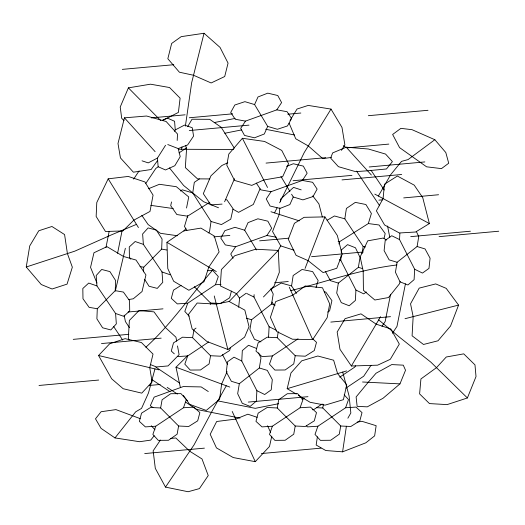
<?xml version="1.0" encoding="UTF-8"?>
<svg xmlns="http://www.w3.org/2000/svg" width="525" height="525" viewBox="0 0 525 525"><rect width="100%" height="100%" fill="white"/><g stroke="black" fill="none" stroke-linecap="round" stroke-linejoin="round"><path stroke-width="0.79" d="M97.302 308.746L96.889 318.839L102.618 327.797L110.841 329.93L116.327 323.879L115.592 313.491L96.941 285.915L96.2 275.527L101.693 269.469L109.909 271.602L115.638 280.567L115.224 290.66L97.302 308.746L89.112 307.335L82.983 298.771L82.825 288.507L88.725 283.067L96.941 285.915M143.542 271.858L143.732 267.205L161.654 249.113L162.067 239.026L156.338 230.062L148.116 227.929L142.629 233.979L143.371 244.368L162.022 271.95L162.757 282.338L157.27 288.389L149.048 286.256L144.638 279.359M177.194 140.457L177.522 134.052L166.143 121.505L146.587 116.018L124.438 117.836L117.994 143.502L120.442 157.907L133.389 172.187L151.134 169.516L157.703 160.368M258.517 352.839L260.984 358.011L259.33 367.973L239.321 383.716L237.668 393.678L242.248 403.279L250.149 406.409L256.338 401.074L256.882 390.672L241.769 361.01L242.314 350.615L248.509 345.279L256.403 348.41M268.564 337.122L269.108 326.721L253.995 297.058L254.12 294.656M341.23 252.374L341.355 249.972L347.55 244.637L355.445 247.767L360.025 257.368L358.378 267.33L338.363 283.073L336.709 293.042L341.289 302.636L349.191 305.767L355.379 300.438L355.924 290.036L340.81 260.374L341.06 255.57M416.286 231.4L418.753 236.572L417.099 246.533L397.09 262.277L395.437 272.239L400.017 281.84L407.918 284.97L414.107 279.635L414.652 269.233L399.538 239.571L399.873 233.172M279.832 207.939L279.241 214.403L272.56 231.492L280.757 245.923L294 250.189M280.429 201.475L280.645 199.054L293.541 187.405L301.192 189.873M238.645 307.315L239.662 297.898L246.192 293.219M317.376 436.833L316.162 445.023L325.769 450.529L342.595 451.835L365.807 442.818L374.64 435.868L376.149 425.696L361.961 421.312L357.151 422.12M342.595 451.835L346.388 426.261M225.409 199.631L226.938 199.861L233.08 208.733L230.751 219.181L221.432 224.569L211.05 221.471L192.727 192.931L194.316 182.339L199.402 178.9M211.05 221.471L209.468 232.063L208.195 232.923M296.5 293.331L291.572 285.915L293.16 275.527L302.072 269.469L312.637 271.602L318.143 280.567L316.024 287.556M365.374 247.006L363.149 246.396L344.82 218.82L346.408 208.432L355.32 202.374L365.886 204.507L371.392 213.472L368.327 223.565L339.642 241.651L338.113 241.448M362.053 253.588L363.149 246.396M26.25 266.989L29.728 245.93L38.771 230.77L51.922 226.485L64.582 234.563L67.41 253.568L72.338 267.179L67.062 284.123L52.093 288.999L41.252 284.53L26.25 266.989L74.78 251.167L111.09 235.01L136.461 224.372M181.578 149.271L181.972 146.875M185.391 126.118L191.651 82.779L204.041 33.259L181.204 36.645L171.655 43.457L167.836 58.728L179.386 72.201L193.535 75.259L211.135 82.963L224.707 76.532L228.06 63.112L220.034 47.394L204.041 33.259M270.743 288.881L273.21 294.053L271.556 304.014L251.541 319.758L249.893 329.726L254.474 339.321L260.938 341.88M160.63 407.971L162.094 399.788L170.697 393.717L180.961 393.625L186.362 399.564L183.468 407.754L155.768 426.221L145.373 426.891L139.355 421.365L141.54 413.155L150.544 407.492L160.63 407.971L178.598 426.011L188.685 426.49L197.689 420.827L199.874 412.617L193.856 407.092L183.468 407.754M230.436 347.55L229.635 350.536L220.638 356.206L210.551 355.727L192.583 337.68L194.047 329.497L196.028 328.099M178.598 426.011L177.135 434.195L168.532 440.265L158.268 440.357L152.867 434.418L155.768 426.221M210.282 304.493L210.551 303.01L194.296 286.683M210.551 355.727L209.081 363.904L200.484 369.974L190.214 370.066L184.813 364.133L187.714 355.937L208.655 341.978M312.88 339.012L316.49 342.326L314.304 350.536L305.301 356.206L295.214 355.727L277.246 337.68L278.309 331.728M277.246 407.971L278.709 399.788L287.313 393.717L297.577 393.625L302.978 399.564L300.077 407.754L272.383 426.221L261.988 426.891L255.97 421.365L258.156 413.155L267.159 407.492L277.246 407.971L295.214 426.011L305.301 426.49L314.304 420.827L316.49 412.617L310.472 407.092L300.077 407.754M295.214 355.727L293.751 363.904L285.147 369.974L274.883 370.066L269.483 364.133L272.383 355.937L298.049 338.822M295.214 426.011L293.751 434.195L285.147 440.265L274.883 440.357L269.483 434.418L272.383 426.221M306.311 425.788L307.512 426.891L317.907 426.221L345.608 407.754L356.002 407.092L362.02 412.617L359.828 420.827L350.831 426.49L340.745 426.011L322.777 407.971L323.439 404.25M340.745 426.011L339.275 434.195L330.678 440.265L320.408 440.357L315.007 434.418L317.907 426.221M105.925 247.669L109.121 231.591M117.58 253.312L122.049 230.829M186.532 208.025L188.731 196.947L176.334 186.703L159.442 184.288L148.385 188.757M390.587 294.262L385.16 321.562L381.97 326.327M405.438 283.841L396.966 326.452L392.411 333.27M171.537 201.941L170.704 205.669L176.846 214.541L187.55 216.182L209.77 202.269M271.786 436.157L269.496 446.473L255.275 461.672L233.238 457.564L216.451 447.891L210.203 434.28L216.674 421.503L235.718 419.088L247.859 414.205L257.125 417.303M271.34 290.876L271.878 288.507L281.197 283.067L291.572 285.915M384.097 238.271L385.173 233.533L379.03 224.976L368.327 223.565M115.303 291.047L125.357 248.273M296.225 394.045L287.175 388.684L290.942 372.98L301.717 360.826L317.828 356.009L333.631 360.216L337.588 373.616L346.743 384.766L343.402 399.663L325.073 405.142L310.144 402.294L298.312 395.279M231.427 291.106L229.635 297.819L220.638 303.489L210.551 303.01M154.967 368.911L148.496 392.923L141.547 408.384L135.699 411.797L114.982 437.922L101.062 428.374L95.491 418.806L101.108 411.725L115.946 409.612L140.162 418.609M187.55 216.182L184.485 226.439L186.848 230.409M338.933 243.981L339.642 241.651M400.194 281.492L399.492 283.762L388.474 297.55L374.863 300.011L363.418 290.292L363.195 271.077L360.157 256.922L367.684 240.85L383.178 238.048L386.558 240.017M221.012 284.392L215.414 284.753L187.714 303.22L184.813 311.417L189.138 316.168M215.414 284.753L218.315 276.557L212.914 270.618L207.388 270.67M345.608 407.754L348.508 399.564L344.183 394.813M458.568 305.084L450.548 326.018L438.008 340.784L423.498 344.472L412.092 335.797L413.155 316.634L410.543 303.804L419.193 288.12L435.711 283.92L446.184 288.35L458.568 305.084L405.024 318.701M305.064 268.459L324.896 216.891L304.08 217.324L294.407 223.315L288.291 239.223L296.1 255.347L308.077 260.623L323.105 272.567L336.768 268.275L342.142 254.297L337.345 235.528L324.896 216.891M467.388 397.97L476.017 376.563L474.981 364.882L463.739 353.857L446.276 357L436.478 367.658L420.925 378.945L419.606 393.901L429.483 403.587L447.103 404.611L467.388 397.97L430.94 362.23L399.847 337.483L378.696 319.889M399.971 383.88L405.53 370.243L403.279 365.164L391.735 364.58L376.044 373.236L368.222 382.285L356.121 396.939L357.131 406.343L367.277 406.855L383.007 398.291L399.971 383.88L362.539 381.997M163.459 120.094L178.395 112.409L180.108 98.188L169.582 87.537L150.498 84.19L128.389 87.865L120.218 107.015L121.702 118.296L123.979 120.606M224.615 201.751L234.498 178.697M260.052 188.77L253.326 204.455L238.593 212.349L232.91 209.16M227.095 371.648L221.635 384.064L219.588 399.335L206.22 410.438L189.623 404.309L183.343 395.43M254.592 104.56L257.985 96.968L267.789 93.148L277.777 95.524L281.59 102.592L276.806 109.85L245.477 121.111L235.226 119.254L230.718 112.442L234.813 105L244.912 101.666L254.592 104.56L267.691 126.394L277.371 129.288L287.47 125.954L291.565 118.512L287.057 111.7L276.806 109.85M267.691 126.394L264.298 133.987L254.494 137.806L244.506 135.43L240.693 128.362L245.477 121.111M244.676 230.206L248.062 222.62L257.873 218.8L267.862 221.176L271.674 228.237L266.89 235.495L235.561 246.757L225.31 244.906L220.802 238.094L224.897 230.652L234.997 227.318L244.676 230.206L256.522 249.966M293.252 196.993L289.859 204.579L280.055 208.399L270.067 206.023L266.254 198.962L271.038 191.704L302.367 180.442L312.618 182.293L317.126 189.105L313.031 196.547L302.932 199.881L293.252 196.993L291.585 194.217M108.183 178.828L96.79 202.499L96.147 216.464L105.479 231.492L122.843 230.948L133.842 220.152L149.993 211.444L153.07 195.136L144.867 181.926L128.257 176.439L108.183 178.828L138.442 227.555M274.516 212.881L277.082 207.834M279.654 202.781L304.231 152.552L331.006 109.095L308.221 105.42L297.058 109.023L290.036 120.415M277.922 250.924L280.901 245.516M226.288 385.777L212.802 409.762L194.079 444.813L165.506 487.108L188.121 491.741L199.421 488.604L208.235 475.558L201.994 458.948L189.742 451.238L175.836 437.981L170.323 438.493M347.858 418.202L350.838 412.978L349.125 396.113L342.727 372.081M378.354 196.028L390.823 174.51L401.533 161.372L408.063 159.587L434.844 139.722L445.81 152.545L448.717 163.229L441.459 168.617L426.582 166.812L399.564 147.617L392.634 134.479L400.89 128.349L412.053 129.688L434.844 139.722M187.622 126.735L192.006 119.234L209.698 119.319L221.183 127.28L234.334 148.168M351.356 366.004L377.613 365.177L390.298 359.303L399.322 344.085L390.817 328.932L376.163 324.155L360.977 313.858L345.096 318.655L337.162 332.03L339.97 349.296L351.356 366.004L380.605 316.66M341.467 150.353L344.879 144.815L341.978 127.404L331.006 109.095M142.032 160.814L148.227 162.894L157.454 158.064L165.546 145.281M174.392 131.309L175.258 129.931L184.485 125.094L192.229 127.7L193.567 136.093L187.648 144.926L178.231 148.588L167.764 144.539M235.561 246.757L230.77 254.015L233.061 258.254M302.367 180.442L307.151 173.184L303.338 166.123L293.35 163.748L286.558 166.392M312.657 339.59L327.16 317.684L329.693 303.936L322.488 287.779L305.202 285.961L292.838 295.162L275.658 301.606L270.395 317.343L276.728 331.537L292.438 339.229L312.657 339.59L289.288 287.208M133.639 179.091L139.099 170.914M145.871 183.337L155.879 168.361L158.602 166.543M355.596 365.807L354.683 367.165L339.708 377.173M371.004 365.302L363.72 376.202L346.001 388.047M160.427 440.055L153.143 450.844L155.308 468.359L165.506 487.108M154.153 435.776L150.714 440.114L139.584 441.715L114.982 437.922M183.835 231.066L185.883 228.559M213.065 269.64C190.536 295.463 171.314 324.089 145.852 347.248M242.386 138.272L228.808 154.055L226.807 165.25L234.563 180.429L251.777 185.384L263.707 179.996L282.627 176.787L288.56 163.748L281.748 150.412L264.574 141.455L242.386 138.272L267.52 187.471M98.556 355.517L109.672 343.796L125.088 338.658L141.448 342.543L153.024 354.093L149.75 367.671L152.106 381.911L141.77 393.14L123.152 388.717L111.648 378.788L98.556 355.517L158.917 369.849M229.143 301.488L244.834 310.137L249.034 326.655L244.604 337.129L227.87 349.512L206.935 341.493L192.17 328.952L188.482 314.442L197.157 303.037L216.32 304.1L229.143 301.488L278.309 250.445L255.616 249.218L234.708 255.741L221.386 269.574L220.31 285.876L236.611 293.738L239.617 298.39M263.452 296.96L274.122 285.882L279.32 272.304L278.309 250.445M180.377 387.45L176 367.211L187.504 355.845M366.338 291.998L363.727 293.869L355.924 290.036M166.95 242.301L183.658 230.915L200.924 228.113L214.298 236.04L219.096 251.921L208.799 267.107L204.022 281.761L188.869 290.266L173.65 281.243L167.777 268.557L166.95 242.301L216.293 271.55M179.025 152.9L186.513 147.893M322.147 403.981L313.97 409.447L312.362 409.769M181.105 285.357L173.493 290.154L171.301 298.358L177.319 303.89L187.714 303.22M429.378 223.571L415.61 232.011L399.387 232.982L384.595 224.995L376.399 210.847L383.073 198.575L384.484 184.209L397.373 176.046L414.212 185.135L422.756 197.702L429.378 223.571L374.778 194.099M327.121 220.251L334.445 215.972L344.82 218.82M327.6 312.06L329.595 310.892L331.925 300.628L325.782 292.071L324.253 291.867M180.351 190.988L182.346 189.833L192.727 192.931M227.784 162.757L221.898 165.487L210.958 175.816L203.306 193.659L210.873 204.907L222.062 204.1M162.199 120.33L167.232 118.033L174.576 121.268L175.258 129.931M346.218 147.203L332.647 152.919L330.645 158.104L338.395 166.674L355.615 171.655L367.539 170.782L386.466 168.978L392.398 161.615L385.586 154.081L368.406 149.008L346.218 147.203L371.359 175.002M287.175 388.684L346.612 370.913M290.817 290.633C326.176 281.781 360.583 269.286 396.952 264.967M214.279 122.561L235.18 118.407M224.772 133.258L241.631 129.905M278.565 403.712L255.281 408.345L217.54 400.837M301.849 399.079L304.257 398.6M128.527 299.552L133.271 298.797L142.039 291.552L145.943 274.962L136.021 260.046L123.434 256.443L106.929 246.652L93.968 252.761L90.543 267.337L96.935 283.034M331.36 157.441L322.744 158.616L308.3 145.95L295.733 138.757L289.111 123.165M122.318 69.372L173.742 64.713M151.285 117.882L185.135 114.818M189.302 117.764L232.641 113.833M287.838 114.207L300.832 113.032M189.302 130.541L248.994 125.134M368.327 115.697L428.013 110.289M347.858 147.814L388.828 144.099M266.037 163.091L325.723 157.677M369.213 166.97L424.843 161.923M293.068 180.718L351.947 175.376M341.998 179.904L401.691 174.497M378.886 200.15L382.548 199.822M403.699 197.905L438.578 194.742M213.773 236.88L229.852 235.423M259.619 240.837L288.862 238.186M410.74 236.637L470.426 231.223M439.058 236.637L498.75 231.223M311.561 256.692L363.372 251.993M274.595 282.765L288.271 281.525M128.12 312.007L162.999 308.844M73.251 339.36L128.881 334.313M330.816 322.081L390.508 316.667M101.476 343.56L161.168 338.146M39.014 385.462L98.7 380.048M149.238 385.462L160.164 384.471M248.292 402.084L307.978 396.677M144.716 453.561L204.409 448.147M261.332 453.561L321.024 448.147M177.319 356.606L187.714 355.937M272.383 355.937L261.988 356.606L255.97 351.074L258.156 342.871L267.159 337.201L277.246 337.68M178.572 149.257L233.559 149.507M209.79 178.933L197.512 178.874L185.338 167.6L186.539 149.297L185.666 145.333M192.583 337.68L182.49 337.201L173.493 342.871L171.301 351.074L174.313 353.843M316.568 407.676L322.777 407.971M150.813 205.36L173.243 208.563M177.345 235.732L160.525 233.33L148.135 224.562L141.796 215.348M161.654 249.113L166.871 250.012M140.004 266.562L143.732 267.205M115.224 290.66L123.414 292.071L129.544 300.628L129.708 310.892L123.802 316.332L115.592 313.491M271.038 191.704L260.787 189.853L256.279 183.041M266.89 235.495L276.347 237.208M265.722 129.268L294.623 135.017M240.004 418.084L196.593 409.447L185.692 402.163M417.099 246.533L425.06 248.942L430.08 258.188L428.984 268.4L422.454 273.072L414.652 269.233M397.09 262.277L389.13 259.868L384.11 250.622L385.212 240.411L391.735 235.738L399.538 239.571M358.378 267.33L362.716 268.642M338.363 283.073L330.409 280.665L325.382 271.418M271.556 304.014L275.172 305.11M246.481 318.229L251.541 319.758M259.33 367.973L267.291 370.381L272.311 379.627L271.215 389.839L264.685 394.511L256.882 390.672M239.321 383.716L231.361 381.308L226.341 372.061L227.443 361.85L233.966 357.177L241.769 361.01M270.946 211.732L299.303 220.868M143.371 244.368L135.155 241.526L129.255 246.967L129.412 257.23L130.83 259.206M162.022 271.95L170.231 274.792M176 367.211L229.812 387.076M150.485 364.586L156.391 366.962L168.072 365.925L179.097 354.683L177.522 345.949M218.518 207.769L203.523 201.692L183.658 185.522L169.463 167.915M339.393 259.678L340.81 260.374M246.901 293.573L253.995 297.058M269.108 326.721L276.202 330.205M208.281 391.525L201.16 386.918L183.245 386.571L154.133 397.143L150.314 405.786L152.939 407.485M167.167 387.411L177.424 394.039M186.323 399.794L187.694 400.673M343.271 145.661L346.001 147.486M155.879 367.165L179.701 383.086M151.613 379.391L170.015 391.689M128.389 87.865L160.755 120.619M151.259 425.749L154.98 429.765M124.438 117.836L155.118 151.666M312.749 195.904L318.918 203.897L322.33 216.996M271.911 302.065L274.273 305.36M371.004 170.231L384.215 189.998M356.501 171.084L379.7 205.8M129.498 327.685L125.403 321.562L124.13 315.138M113.597 326.452L122.706 340.082M280.921 176.433L289.918 191.441M222.521 354.618L227.581 364.455M267.56 425.775L270.611 432.416M232.214 411.462L255.275 461.672M129.078 340.298L128.343 338.048L129.367 320.427L139.053 310.551L154.009 311.87L165.296 327.423L175.954 337.221L176.669 341.191M214.252 295.969L227.87 349.512M187.379 215.755L187.76 217.284M178.231 148.588L180.219 156.66L174.825 165.703L165.487 169.962L158.137 166.727L157.454 158.064M387.555 226.012L389.786 237.254"/></g></svg>
